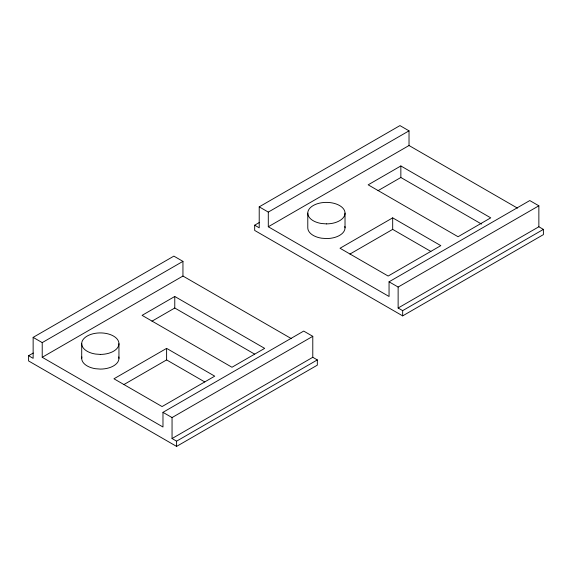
<?xml version="1.0" encoding="UTF-8"?>
<svg xmlns="http://www.w3.org/2000/svg" width="572" height="572" viewBox="0 0 572 572"><rect width="100%" height="100%" fill="white"/><g stroke="black" fill="none" stroke-linecap="round" stroke-linejoin="round"><path stroke-width="0.86" d="M312.784 357.293L312.784 336.322L172.05 417.574L172.05 438.538L312.784 357.293L317.324 359.91L317.324 365.15L176.591 446.403L28.6 360.961L28.6 355.72L33.14 358.337L33.14 337.373L173.867 256.12L182.947 261.361L182.947 276.04L42.221 357.293L42.221 342.614L182.947 261.361M538.86 226.769L538.86 205.798L398.133 287.051L398.133 308.015L538.86 226.769L543.4 229.386L543.4 234.627L402.667 315.88L254.676 230.437L254.676 225.196L259.216 227.813L259.216 206.85L399.95 125.597L409.023 130.838L409.023 145.517L268.297 226.769L268.297 212.09L409.023 130.838M28.6 355.72L33.24 353.038M254.676 225.196L259.316 222.515M174.775 296.482L142.092 315.358L231.975 367.253L264.664 348.377L174.775 296.482L174.775 308.015L254.676 354.147M400.85 165.959L368.168 184.827L458.05 236.729L490.74 217.853L400.85 165.959L400.85 177.492L481.524 224.067M151.973 321.185L174.775 308.015M378.049 190.655L400.85 177.492M166.609 348.377L113.95 378.786L162.069 406.563L214.729 376.161L166.609 348.377L166.609 359.91L123.867 384.584M392.685 217.853L340.025 248.255L388.145 276.04L440.805 245.638L392.685 217.853L392.685 229.386L349.942 254.061M42.221 357.293L162.977 427.005L162.977 412.333L303.703 331.081L312.784 336.322M268.297 226.769L389.053 296.482L389.053 281.803L529.779 200.558L538.86 205.798M172.05 438.538L176.591 441.162L317.324 359.91M398.133 308.015L402.667 310.639L543.4 229.386M409.023 145.517L517.474 208.129M392.685 229.386L430.873 251.437M259.216 206.85L268.297 212.09M389.053 281.803L398.133 287.051M182.947 276.04L291.398 338.653M166.609 359.91L204.797 381.96M33.14 337.373L42.221 342.614M162.977 412.333L172.05 417.574M402.667 310.639L402.667 315.88M345.023 213.134L345.023 227.813M307.786 213.134L307.786 227.813A18.619 10.746 0 0 0 321.586 238.195L326.405 238.567A18.619 10.746 0 0 0 344.859 226.412M176.591 441.162L176.591 446.403M118.947 343.658L118.947 358.337M81.71 343.658L81.71 358.337M118.783 356.935A18.619 10.746 0 0 1 100.329 369.09L95.51 368.718A18.619 10.746 0 0 1 81.867 356.935M326.405 223.888L321.586 223.523A18.619 10.746 0 0 1 312.14 206.227A18.619 10.746 0 0 1 343.279 208.594A18.619 10.746 0 0 1 326.405 223.888M100.329 354.411L95.51 354.047A18.619 10.746 0 0 1 86.065 336.751A18.619 10.746 0 0 1 117.203 339.117A18.619 10.746 0 0 1 100.329 354.411"/></g></svg>
